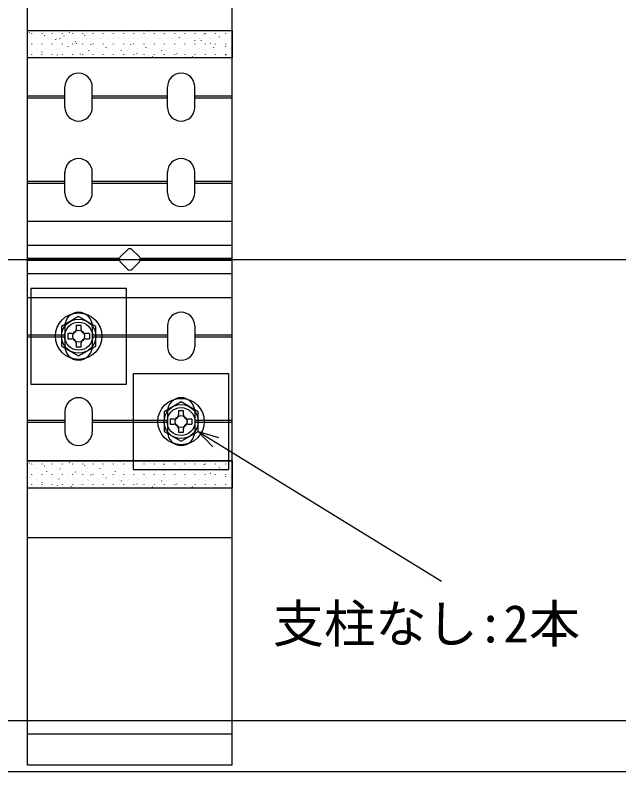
# Model space of a CAD drawing. Units: millimetres, scale not verified. Extents: x -875 to 875, y -1300 to 1294.
# Drawn here: x 175.5 to 352.1, y -594.8 to -368.2 of the extents above; entities that cross this region are included whole.
import ezdxf
from ezdxf.enums import TextEntityAlignment as Align

# ---------------------------------------------------------------- set-up
doc = ezdxf.new("R2010")
doc.units = ezdxf.units.MM
doc.header["$LTSCALE"] = 8
for name, color, linetype in [('0-3_YKK_12', 2, 'Continuous'), ('0-4_YKK_13', 4, 'Continuous'), ('0-6_YKK_D', 6, 'Continuous'), ('0-8_YSS_K', 3, 'Continuous')]:
    doc.layers.add(name, color=color, linetype=linetype)
doc.styles.add('ＭＳ ゴシック', font='')
doc.styles.get('ＭＳ ゴシック').set_extended_font_data('MS Gothic')

msp = doc.modelspace()

# ---------------------------------------------------------------- linework, layer by layer
at = {"layer": '0-3_YKK_12'}
msp.add_line((148.848, -589.6), (780.228, -589.6), dxfattribs=at)
at = {"layer": '0-4_YKK_13'}
for p, q in [((239, -587.7), (239, -291.5)), ((179.575, -373.232), (179.52, -373.149)), ((180.299, -373.524), (180.299, -373.474)), ((181.083, -373.633), (181.079, -373.624)), ((183.289, -373.524), (183.289, -373.474)), ((183.712, -373.034), (183.708, -373.025)), ((186.279, -373.524), (186.279, -373.474)), ((189.269, -373.524), (189.269, -373.474)), ((191.305, -373.196), (191.25, -373.113)), ((192.259, -373.524), (192.259, -373.474)), ((192.419, -373.557), (192.416, -373.547)), ((195.048, -372.958), (195.045, -372.948)), ((195.249, -373.524), (195.249, -373.474)), ((198.239, -373.524), (198.239, -373.474)), ((201.229, -373.524), (201.229, -373.474)), ((203.756, -373.48), (203.753, -373.471)), ((204.219, -373.524), (204.219, -373.474)), ((206.385, -372.881), (206.382, -372.872)), ((207.209, -373.524), (207.209, -373.474)), ((210.199, -373.524), (210.199, -373.474)), ((213.189, -373.524), (213.189, -373.474)), ((214.56, -372.816), (214.505, -372.733)), ((215.093, -373.403), (215.089, -373.394)), ((216.179, -373.524), (216.179, -373.474)), ((217.722, -372.805), (217.718, -372.795)), ((219.063, -373.7), (219.008, -373.617)), ((219.169, -373.524), (219.169, -373.474)), ((222.159, -373.524), (222.159, -373.474)), ((223.817, -373.973), (223.814, -373.963)), ((225.149, -373.524), (225.149, -373.474)), ((226.29, -372.78), (226.234, -372.697)), ((226.429, -373.327), (226.426, -373.317)), ((228.139, -373.524), (228.139, -373.474)), ((229.058, -372.728), (229.055, -372.718)), ((230.793, -373.664), (230.738, -373.581)), ((231.129, -373.524), (231.129, -373.474)), ((234.119, -373.524), (234.119, -373.474)), ((235.154, -373.896), (235.151, -373.887)), ((237.109, -373.524), (237.109, -373.474)), ((237.766, -373.25), (237.763, -373.241)), ((181.674, -374.949), (181.674, -374.899)), ((184.079, -374.117), (184.023, -374.033)), ((184.664, -374.949), (184.664, -374.899)), ((184.683, -375.778), (184.68, -375.768)), ((187.312, -375.179), (187.309, -375.169)), ((187.654, -374.949), (187.654, -374.899)), ((188.582, -375.001), (188.527, -374.918)), ((189.807, -374.203), (189.804, -374.193)), ((190.644, -374.949), (190.644, -374.899)), ((193.085, -375.886), (193.03, -375.802)), ((193.634, -374.949), (193.634, -374.899)), ((195.808, -374.081), (195.753, -373.997)), ((196.02, -375.701), (196.016, -375.691)), ((196.624, -374.949), (196.624, -374.899)), ((198.649, -375.102), (198.645, -375.093)), ((199.614, -374.949), (199.614, -374.899)), ((200.311, -374.965), (200.256, -374.882)), ((201.144, -374.126), (201.141, -374.117)), ((202.604, -374.949), (202.604, -374.899)), ((204.815, -375.85), (204.759, -375.766)), ((205.594, -374.949), (205.594, -374.899)), ((207.356, -375.624), (207.353, -375.615)), ((208.584, -374.949), (208.584, -374.899)), ((209.985, -375.025), (209.982, -375.016)), ((211.574, -374.949), (211.574, -374.899)), ((212.481, -374.049), (212.477, -374.04)), ((214.564, -374.949), (214.564, -374.899)), ((216.081, -376.194), (216.077, -376.184)), ((217.554, -374.949), (217.554, -374.899)), ((218.693, -375.548), (218.69, -375.538)), ((220.544, -374.949), (220.544, -374.899)), ((221.322, -374.949), (221.319, -374.939)), ((223.566, -374.585), (223.511, -374.501)), ((223.534, -374.949), (223.534, -374.899)), ((226.524, -374.949), (226.524, -374.899)), ((227.417, -376.117), (227.414, -376.108)), ((228.07, -375.469), (228.014, -375.386)), ((229.514, -374.949), (229.514, -374.899)), ((230.03, -375.471), (230.026, -375.462)), ((232.504, -374.949), (232.504, -374.899)), ((232.659, -374.872), (232.655, -374.863)), ((235.296, -374.549), (235.241, -374.465)), ((235.494, -374.949), (235.494, -374.899)), ((238.484, -374.949), (238.484, -374.899)), ((238.754, -376.04), (238.751, -376.031)), ((179.575, -377.4), (179.572, -377.39)), ((180.299, -376.564), (180.299, -376.514)), ((181.674, -377.989), (181.674, -377.939)), ((182.071, -376.424), (182.067, -376.414)), ((183.289, -376.564), (183.289, -376.514)), ((184.664, -377.989), (184.664, -377.939)), ((186.279, -376.564), (186.279, -376.514)), ((187.654, -377.989), (187.654, -377.939)), ((188.283, -377.922), (188.28, -377.912)), ((189.269, -376.564), (189.269, -376.514)), ((190.644, -377.989), (190.644, -377.939)), ((190.912, -377.323), (190.909, -377.313)), ((192.259, -376.564), (192.259, -376.514)), ((193.407, -376.347), (193.404, -376.338)), ((193.634, -377.989), (193.634, -377.939)), ((195.249, -376.564), (195.249, -376.514)), ((196.624, -377.989), (196.624, -377.939)), ((197.008, -378.491), (197.004, -378.482)), ((197.588, -376.77), (197.533, -376.687)), ((198.239, -376.564), (198.239, -376.514)), ((199.614, -377.989), (199.614, -377.939)), ((199.62, -377.845), (199.617, -377.836)), ((201.229, -376.564), (201.229, -376.514)), ((202.091, -377.655), (202.036, -377.571)), ((202.249, -377.246), (202.245, -377.237)), ((202.604, -377.989), (202.604, -377.939)), ((204.219, -376.564), (204.219, -376.514)), ((204.744, -376.27), (204.741, -376.261)), ((205.594, -377.989), (205.594, -377.939)), ((206.595, -378.539), (206.539, -378.456)), ((207.209, -376.564), (207.209, -376.514)), ((208.344, -378.414), (208.341, -378.405)), ((208.584, -377.989), (208.584, -377.939)), ((209.318, -376.734), (209.263, -376.651)), ((210.199, -376.564), (210.199, -376.514)), ((210.957, -377.768), (210.953, -377.759)), ((211.574, -377.989), (211.574, -377.939)), ((213.189, -376.564), (213.189, -376.514)), ((213.585, -377.17), (213.582, -377.16)), ((213.821, -377.619), (213.766, -377.535)), ((214.564, -377.989), (214.564, -377.939)), ((216.179, -376.564), (216.179, -376.514)), ((217.554, -377.989), (217.554, -377.939)), ((218.324, -378.503), (218.269, -378.42)), ((219.169, -376.564), (219.169, -376.514)), ((219.681, -378.338), (219.678, -378.328)), ((220.544, -377.989), (220.544, -377.939)), ((222.159, -376.564), (222.159, -376.514)), ((222.293, -377.692), (222.29, -377.682)), ((223.534, -377.989), (223.534, -377.939)), ((224.922, -377.093), (224.919, -377.084)), ((225.149, -376.564), (225.149, -376.514)), ((226.524, -377.989), (226.524, -377.939)), ((228.139, -376.564), (228.139, -376.514)), ((229.514, -377.989), (229.514, -377.939)), ((231.018, -378.261), (231.014, -378.252)), ((231.129, -376.564), (231.129, -376.514)), ((232.504, -377.989), (232.504, -377.939)), ((232.573, -376.354), (232.518, -376.27)), ((233.63, -377.615), (233.627, -377.606)), ((234.119, -376.564), (234.119, -376.514)), ((235.494, -377.989), (235.494, -377.939)), ((236.259, -377.016), (236.255, -377.007)), ((237.076, -377.238), (237.021, -377.155)), ((237.109, -376.564), (237.109, -376.514)), ((238.484, -377.989), (238.484, -377.939)), ((239, -380.6), (179, -380.6)), ((180.299, -379.604), (180.299, -379.554)), ((180.547, -380.143), (180.543, -380.133)), ((183.176, -379.544), (183.172, -379.534)), ((183.34, -378.919), (183.284, -378.836)), ((183.289, -379.604), (183.289, -379.554)), ((185.671, -378.568), (185.668, -378.558)), ((186.279, -379.604), (186.279, -379.554)), ((187.843, -379.804), (187.788, -379.72)), ((189.269, -379.604), (189.269, -379.554)), ((191.883, -380.066), (191.88, -380.057)), ((192.259, -379.604), (192.259, -379.554)), ((194.512, -379.467), (194.509, -379.458)), ((195.249, -379.604), (195.249, -379.554)), ((198.239, -379.604), (198.239, -379.554)), ((201.229, -379.604), (201.229, -379.554)), ((203.22, -379.989), (203.217, -379.98)), ((204.219, -379.604), (204.219, -379.554)), ((205.849, -379.39), (205.846, -379.381)), ((207.209, -379.604), (207.209, -379.554)), ((210.199, -379.604), (210.199, -379.554)), ((211.098, -379.423), (211.043, -379.34)), ((211.945, -380.559), (211.941, -380.549)), ((213.189, -379.604), (213.189, -379.554)), ((214.557, -379.913), (214.553, -379.903)), ((215.601, -380.308), (215.546, -380.224)), ((216.179, -379.604), (216.179, -379.554)), ((217.186, -379.314), (217.182, -379.304)), ((219.169, -379.604), (219.169, -379.554)), ((222.159, -379.604), (222.159, -379.554)), ((222.827, -379.387), (222.772, -379.304)), ((223.281, -380.482), (223.278, -380.473)), ((225.149, -379.604), (225.149, -379.554)), ((225.893, -379.836), (225.89, -379.827)), ((227.331, -380.272), (227.275, -380.188)), ((228.139, -379.604), (228.139, -379.554)), ((228.522, -379.237), (228.519, -379.228)), ((231.129, -379.604), (231.129, -379.554)), ((234.119, -379.604), (234.119, -379.554)), ((234.618, -380.405), (234.615, -380.396)), ((237.109, -379.604), (237.109, -379.554)), ((237.23, -379.759), (237.227, -379.75)), ((190, -395.1), (190, -389.1)), ((198, -395.1), (198, -389.1)), ((220, -395.1), (220, -389.1)), ((228, -395.1), (228, -389.1)), ((190, -391.8), (179, -391.8)), ((220, -391.8), (198, -391.8)), ((239, -391.8), (228, -391.8)), ((190, -392.4), (179, -392.4)), ((220, -392.4), (198, -392.4)), ((239, -392.4), (228, -392.4)), ((190, -420.1), (190, -414.1)), ((198, -420.1), (198, -414.1)), ((220, -420.1), (220, -414.1)), ((228, -420.1), (228, -414.1)), ((190, -416.8), (179, -416.8)), ((220, -416.8), (198, -416.8)), ((239, -416.8), (228, -416.8)), ((190, -417.4), (179, -417.4)), ((220, -417.4), (198, -417.4)), ((239, -417.4), (228, -417.4)), ((179, -428.45), (239, -428.45)), ((179, -435.45), (239, -435.45)), ((206.172, -438.893), (208.293, -436.772)), ((209.707, -436.772), (211.828, -438.893)), ((205.925, -439.3), (179, -439.3)), ((239, -439.3), (212.075, -439.3)), ((205.925, -439.9), (179, -439.9)), ((208.293, -442.428), (206.172, -440.307)), ((211.828, -440.307), (209.707, -442.428)), ((239, -439.9), (212.075, -439.9)), ((179, -443.75), (239, -443.75)), ((179, -450.75), (239, -450.75)), ((190, -459.1), (190, -465.1)), ((194.75, -458.95), (193.25, -458.95)), ((193.25, -458.95), (193.25, -460.1)), ((194.75, -460.1), (194.75, -458.95)), ((198, -459.1), (198, -465.1)), ((220, -459.1), (220, -465.1)), ((228, -459.1), (228, -465.1)), ((190, -461.8), (179, -461.8)), ((192, -461.35), (190.85, -461.35)), ((197.15, -461.35), (196, -461.35)), ((197.15, -461.35), (197.15, -462.85)), ((220, -461.8), (198, -461.8)), ((239, -461.8), (228, -461.8)), ((190, -462.4), (179, -462.4)), ((193.25, -464.1), (193.25, -465.25)), ((194.75, -465.25), (194.75, -464.1)), ((196, -462.85), (197.15, -462.85)), ((220, -462.4), (198, -462.4)), ((239, -462.4), (228, -462.4)), ((193.25, -465.25), (194.75, -465.25)), ((190, -484.1), (190, -490.1)), ((198, -484.1), (198, -490.1)), ((220, -484.1), (220, -490.1)), ((224.75, -483.95), (223.25, -483.95)), ((223.25, -483.95), (223.25, -485.1)), ((224.75, -485.1), (224.75, -483.95)), ((228, -484.1), (228, -490.1)), ((190, -486.8), (179, -486.8)), ((220, -486.8), (198, -486.8)), ((222, -486.35), (220.85, -486.35)), ((227.15, -486.35), (226, -486.35)), ((227.15, -486.35), (227.15, -487.85)), ((239, -486.8), (228, -486.8)), ((190, -487.4), (179, -487.4)), ((220, -487.4), (198, -487.4)), ((223.25, -489.1), (223.25, -490.25)), ((224.75, -490.25), (224.75, -489.1)), ((226, -487.85), (227.15, -487.85)), ((239, -487.4), (228, -487.4)), ((223.25, -490.25), (224.75, -490.25)), ((239, -498.6), (179, -498.6)), ((179.575, -499.232), (179.52, -499.149)), ((180.299, -499.524), (180.299, -499.474)), ((181.083, -499.633), (181.079, -499.624)), ((181.674, -500.949), (181.674, -500.899)), ((183.289, -499.524), (183.289, -499.474)), ((183.712, -499.034), (183.708, -499.025)), ((184.079, -500.117), (184.023, -500.033)), ((184.664, -500.949), (184.664, -500.899)), ((186.279, -499.524), (186.279, -499.474)), ((187.654, -500.949), (187.654, -500.899)), ((188.582, -501.001), (188.527, -500.918)), ((189.269, -499.524), (189.269, -499.474)), ((189.807, -500.203), (189.804, -500.193)), ((190.644, -500.949), (190.644, -500.899)), ((191.305, -499.196), (191.25, -499.113)), ((192.259, -499.524), (192.259, -499.474)), ((192.419, -499.557), (192.416, -499.547)), ((193.634, -500.949), (193.634, -500.899)), ((195.048, -498.958), (195.045, -498.948)), ((195.249, -499.524), (195.249, -499.474)), ((195.808, -500.081), (195.753, -499.997)), ((196.624, -500.949), (196.624, -500.899)), ((198.239, -499.524), (198.239, -499.474)), ((199.614, -500.949), (199.614, -500.899)), ((200.311, -500.965), (200.256, -500.882)), ((201.144, -500.126), (201.141, -500.117)), ((201.229, -499.524), (201.229, -499.474)), ((202.604, -500.949), (202.604, -500.899)), ((203.756, -499.48), (203.753, -499.471)), ((204.219, -499.524), (204.219, -499.474)), ((205.594, -500.949), (205.594, -500.899)), ((206.385, -498.881), (206.382, -498.872)), ((207.209, -499.524), (207.209, -499.474)), ((208.584, -500.949), (208.584, -500.899)), ((210.199, -499.524), (210.199, -499.474)), ((211.574, -500.949), (211.574, -500.899)), ((212.481, -500.049), (212.477, -500.04)), ((213.189, -499.524), (213.189, -499.474)), ((214.56, -498.816), (214.505, -498.733)), ((214.564, -500.949), (214.564, -500.899)), ((215.093, -499.403), (215.089, -499.394)), ((216.179, -499.524), (216.179, -499.474)), ((217.554, -500.949), (217.554, -500.899)), ((217.722, -498.805), (217.718, -498.795)), ((219.063, -499.7), (219.008, -499.617)), ((219.169, -499.524), (219.169, -499.474)), ((220.544, -500.949), (220.544, -500.899)), ((222.159, -499.524), (222.159, -499.474)), ((223.566, -500.585), (223.511, -500.501)), ((223.534, -500.949), (223.534, -500.899)), ((223.817, -499.973), (223.814, -499.963)), ((225.149, -499.524), (225.149, -499.474)), ((226.29, -498.78), (226.234, -498.697)), ((226.429, -499.327), (226.426, -499.317)), ((226.524, -500.949), (226.524, -500.899)), ((228.139, -499.524), (228.139, -499.474)), ((229.058, -498.728), (229.055, -498.718)), ((229.514, -500.949), (229.514, -500.899)), ((230.793, -499.664), (230.738, -499.581)), ((231.129, -499.524), (231.129, -499.474)), ((232.504, -500.949), (232.504, -500.899)), ((232.659, -500.872), (232.655, -500.863)), ((234.119, -499.524), (234.119, -499.474)), ((235.154, -499.896), (235.151, -499.887)), ((235.296, -500.549), (235.241, -500.465)), ((235.494, -500.949), (235.494, -500.899)), ((237.109, -499.524), (237.109, -499.474)), ((237.766, -499.25), (237.763, -499.241)), ((238.484, -500.949), (238.484, -500.899)), ((180.299, -502.564), (180.299, -502.514)), ((182.071, -502.424), (182.067, -502.414)), ((183.289, -502.564), (183.289, -502.514)), ((184.683, -501.778), (184.68, -501.768)), ((186.279, -502.564), (186.279, -502.514)), ((187.312, -501.179), (187.309, -501.169)), ((189.269, -502.564), (189.269, -502.514)), ((192.259, -502.564), (192.259, -502.514)), ((193.085, -501.886), (193.03, -501.802)), ((193.407, -502.347), (193.404, -502.338)), ((195.249, -502.564), (195.249, -502.514)), ((196.02, -501.701), (196.016, -501.691)), ((197.588, -502.77), (197.533, -502.687)), ((198.239, -502.564), (198.239, -502.514)), ((198.649, -501.102), (198.645, -501.093)), ((201.229, -502.564), (201.229, -502.514)), ((204.219, -502.564), (204.219, -502.514)), ((204.744, -502.27), (204.741, -502.261)), ((204.815, -501.85), (204.759, -501.766)), ((207.209, -502.564), (207.209, -502.514)), ((207.356, -501.624), (207.353, -501.615)), ((209.318, -502.734), (209.263, -502.651)), ((209.985, -501.025), (209.982, -501.016)), ((210.199, -502.564), (210.199, -502.514)), ((213.189, -502.564), (213.189, -502.514)), ((213.585, -503.17), (213.582, -503.16)), ((216.081, -502.194), (216.077, -502.184)), ((216.179, -502.564), (216.179, -502.514)), ((218.693, -501.548), (218.69, -501.538)), ((219.169, -502.564), (219.169, -502.514)), ((221.322, -500.949), (221.319, -500.939)), ((222.159, -502.564), (222.159, -502.514)), ((224.922, -503.093), (224.919, -503.084)), ((225.149, -502.564), (225.149, -502.514)), ((227.417, -502.117), (227.414, -502.108)), ((228.07, -501.469), (228.014, -501.386)), ((228.139, -502.564), (228.139, -502.514)), ((230.03, -501.471), (230.026, -501.462)), ((231.129, -502.564), (231.129, -502.514)), ((232.573, -502.354), (232.518, -502.27)), ((234.119, -502.564), (234.119, -502.514)), ((236.259, -503.016), (236.255, -503.007)), ((237.076, -503.238), (237.021, -503.155)), ((237.109, -502.564), (237.109, -502.514)), ((238.754, -502.04), (238.751, -502.031)), ((179.575, -503.4), (179.572, -503.39)), ((181.674, -503.989), (181.674, -503.939)), ((183.34, -504.919), (183.284, -504.836)), ((184.664, -503.989), (184.664, -503.939)), ((185.671, -504.568), (185.668, -504.558)), ((187.654, -503.989), (187.654, -503.939)), ((188.283, -503.922), (188.28, -503.912)), ((190.644, -503.989), (190.644, -503.939)), ((190.912, -503.323), (190.909, -503.313)), ((193.634, -503.989), (193.634, -503.939)), ((196.624, -503.989), (196.624, -503.939)), ((197.008, -504.491), (197.004, -504.482)), ((199.614, -503.989), (199.614, -503.939)), ((199.62, -503.845), (199.617, -503.836)), ((202.091, -503.655), (202.036, -503.571)), ((202.249, -503.246), (202.245, -503.237)), ((202.604, -503.989), (202.604, -503.939)), ((205.594, -503.989), (205.594, -503.939)), ((205.849, -505.39), (205.846, -505.381)), ((206.595, -504.539), (206.539, -504.456)), ((208.344, -504.414), (208.341, -504.405)), ((208.584, -503.989), (208.584, -503.939)), ((210.957, -503.768), (210.953, -503.759)), ((211.098, -505.423), (211.043, -505.34)), ((211.574, -503.989), (211.574, -503.939)), ((213.821, -503.619), (213.766, -503.535)), ((214.564, -503.989), (214.564, -503.939)), ((217.186, -505.314), (217.182, -505.304)), ((217.554, -503.989), (217.554, -503.939)), ((218.324, -504.503), (218.269, -504.42)), ((219.681, -504.338), (219.678, -504.328)), ((220.544, -503.989), (220.544, -503.939)), ((222.293, -503.692), (222.29, -503.682)), ((222.827, -505.387), (222.772, -505.304)), ((223.534, -503.989), (223.534, -503.939)), ((226.524, -503.989), (226.524, -503.939)), ((228.522, -505.237), (228.519, -505.228)), ((229.514, -503.989), (229.514, -503.939)), ((231.018, -504.261), (231.014, -504.252)), ((232.504, -503.989), (232.504, -503.939)), ((233.63, -503.615), (233.627, -503.606)), ((235.494, -503.989), (235.494, -503.939)), ((238.484, -503.989), (238.484, -503.939)), ((180.299, -505.604), (180.299, -505.554)), ((180.547, -506.143), (180.543, -506.133)), ((183.176, -505.544), (183.172, -505.534)), ((183.289, -505.604), (183.289, -505.554)), ((186.279, -505.604), (186.279, -505.554)), ((187.843, -505.804), (187.788, -505.72)), ((189.269, -505.604), (189.269, -505.554)), ((191.883, -506.066), (191.88, -506.057)), ((192.259, -505.604), (192.259, -505.554)), ((194.512, -505.467), (194.509, -505.458)), ((195.249, -505.604), (195.249, -505.554)), ((198.239, -505.604), (198.239, -505.554)), ((201.229, -505.604), (201.229, -505.554)), ((203.22, -505.989), (203.217, -505.98)), ((204.219, -505.604), (204.219, -505.554)), ((207.209, -505.604), (207.209, -505.554)), ((210.199, -505.604), (210.199, -505.554)), ((211.945, -506.559), (211.941, -506.549)), ((213.189, -505.604), (213.189, -505.554)), ((214.557, -505.913), (214.553, -505.903)), ((215.601, -506.308), (215.546, -506.224)), ((216.179, -505.604), (216.179, -505.554)), ((219.169, -505.604), (219.169, -505.554)), ((222.159, -505.604), (222.159, -505.554)), ((223.281, -506.482), (223.278, -506.473)), ((225.149, -505.604), (225.149, -505.554)), ((225.893, -505.836), (225.89, -505.827)), ((227.331, -506.272), (227.275, -506.188)), ((228.139, -505.604), (228.139, -505.554)), ((231.129, -505.604), (231.129, -505.554)), ((234.119, -505.604), (234.119, -505.554)), ((234.618, -506.405), (234.615, -506.396)), ((237.109, -505.604), (237.109, -505.554)), ((237.23, -505.759), (237.227, -505.75)), ((239, -521.1), (179, -521.1)), ((239, -578.6), (179, -578.6))]:
    msp.add_line(p, q, dxfattribs=at)
for points in [[(239, -587.7), (179, -587.7), (179, -291.5), (239, -291.5)], [(190.85, -461.35), (190.85, -462.85), (192, -462.85)], [(220.85, -486.35), (220.85, -487.85), (222, -487.85)]]:
    msp.add_lwpolyline(points, dxfattribs=at)
for points in [[(179, -380.6), (179, -372.6), (239, -372.6), (239, -380.6)], [(180, -476.1), (208, -476.1), (208, -448.1), (180, -448.1)], [(199, -459.213), (194, -456.326), (189, -459.213), (189, -464.987), (194, -467.874), (199, -464.987)], [(210, -501.1), (238, -501.1), (238, -473.1), (210, -473.1)], [(229, -484.213), (224, -481.326), (219, -484.213), (219, -489.987), (224, -492.874), (229, -489.987)], [(179, -506.6), (179, -498.6), (239, -498.6), (239, -506.6)]]:
    msp.add_lwpolyline(points, close=True, dxfattribs=at)
for centre, radius in [((194, -462.1), 6.8), ((194, -462.1), 5), ((194, -462.1), 4.1), ((194, -462.1), 1.75), ((224, -487.1), 6.8), ((224, -487.1), 5), ((224, -487.1), 4.1), ((224, -487.1), 1.75)]:
    msp.add_circle(centre, radius, dxfattribs=at)
for centre, radius, start, end in [((194, -389.1), 4, 0, 180), ((224, -389.1), 4, 0, 180), ((194, -395.1), 4, 180, 0), ((224, -395.1), 4, 180, 0), ((194, -414.1), 4, 0, 180), ((224, -414.1), 4, 0, 180), ((194, -420.1), 4, 180, 0), ((224, -420.1), 4, 180, 0), ((209, -437.479), 1, 45, 135), ((206.879, -439.6), 1, 135, 225), ((211.121, -439.6), 1, 315, 45), ((209, -441.721), 1, 225, 315), ((194, -459.1), 4, 0, 180), ((224, -459.1), 4, 0, 180), ((192, -460.1), 1.25, 270, 0), ((196, -460.1), 1.25, 180, 270), ((192, -464.1), 1.25, 0, 90), ((196, -464.1), 1.25, 90, 180), ((194, -465.1), 4, 180, 0), ((224, -465.1), 4, 180, 0), ((194, -484.1), 4, 0, 180), ((224, -484.1), 4, 0, 180), ((222, -485.1), 1.25, 270, 0), ((226, -485.1), 1.25, 180, 270), ((222, -489.1), 1.25, 0, 90), ((226, -489.1), 1.25, 90, 180), ((194, -490.1), 4, 180, 0), ((224, -490.1), 4, 180, 0)]:
    msp.add_arc(centre, radius, start, end, dxfattribs=at)
at = {"layer": '0-6_YKK_D'}
for points in [[(233.269, -494.499), (229, -489.987), (234.953, -491.76)], [(229, -489.987), (234.111, -493.13), (300.283, -533.822)]]:
    msp.add_lwpolyline(points, dxfattribs=at)
at = {"layer": '0-8_YSS_K'}
msp.add_line((-6, -574.6), (780.228, -574.6), dxfattribs=at)
msp.add_lwpolyline([(-141, -1150.129), (-141, -439.6), (783.228, -439.6)], dxfattribs=at)

# ---------------------------------------------------------------- texts
at = {"layer": '0-6_YKK_D', "style": 'ＭＳ ゴシック'}
msp.add_text('支柱なし:2本', height=11, dxfattribs=at).set_placement((250.886, -555.092), align=Align.BOTTOM_LEFT)

doc.saveas('drawing.dxf')
